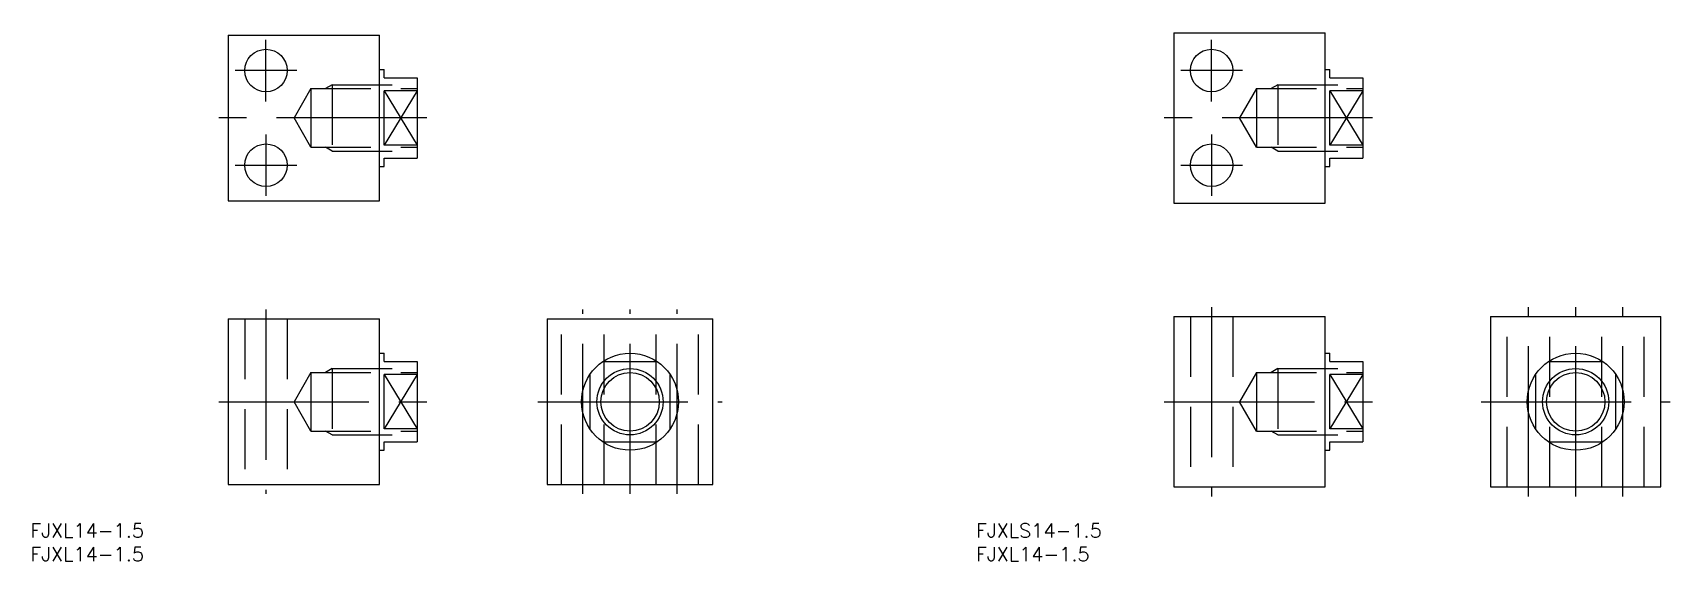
# Model space of a CAD drawing. Extents: x -126 to 220, y -34 to 78.
import ezdxf

# ---------------------------------------------------------------- set-up
doc = ezdxf.new("R2010")
doc.units = 0
doc.linetypes.add('CENTER', pattern=[50.8, 31.75, -6.35, 6.35, -6.35])
doc.linetypes.add('DASHED', pattern=[19.05, 12.7, -6.35])
doc.layers.get('0').update_dxf_attribs({"linetype": 'CONTINUOUS'})
doc.layers.add('CENTER', color=1, linetype='CENTER')
doc.styles.get("Standard").update_dxf_attribs({"font": 'txt.shx', "height": 3, "bigfont": 'bigfont.shx'})

msp = doc.modelspace()

# ---------------------------------------------------------------- linework, layer by layer
at = {"color": 7, "linetype": 'CONTINUOUS'}
for p, q in [((-85, 77.5), (-85, 42.5)), ((-85, 77.5), (-53, 77.5)), ((-53, 42.5), (-53, 77.5)), ((115, 78), (115, 42)), ((115, 78), (147, 78)), ((147, 42), (147, 78)), ((-53, 70.25), (-52, 70.25)), ((-52, 68.5), (-52, 70.25)), ((147, 70.25), (148, 70.25)), ((148, 68.5), (148, 70.25)), ((-52, 68.5), (-45, 68.5)), ((-45, 68.5), (-45, 51.5)), ((148, 68.5), (155, 68.5)), ((155, 68.5), (155, 51.5)), ((-52, 54.27), (-52, 65.73)), ((-45, 65.73), (-52, 65.73)), ((148, 54.27), (148, 65.73)), ((155, 65.73), (148, 65.73)), ((-45, 54.27), (-52, 54.27)), ((155, 54.27), (148, 54.27)), ((-53, 49.75), (-52, 49.75)), ((-52, 51.5), (-45, 51.5)), ((-52, 49.75), (-52, 51.5)), ((147, 49.75), (148, 49.75)), ((148, 49.75), (148, 51.5)), ((148, 51.5), (155, 51.5)), ((-85, 42.5), (-53, 42.5)), ((115, 42), (147, 42)), ((-85, 17.5), (-85, -17.5)), ((-85, 17.5), (-53, 17.5)), ((-53, -17.5), (-53, 17.5)), ((-17.5, 17.5), (-17.5, -17.5)), ((-17.5, 17.5), (17.5, 17.5)), ((17.5, -17.5), (17.5, 17.5)), ((115, 18), (115, -18)), ((115, 18), (147, 18)), ((147, -18), (147, 18)), ((182, 18), (182, -18)), ((182, 18), (218, 18)), ((218, -18), (218, 18)), ((-53, 10.25), (-52, 10.25)), ((-52, 8.5), (-52, 10.25)), ((-52, 8.5), (-45, 8.5)), ((-45, 8.5), (-45, -8.5)), ((-5.73, 8.5), (5.73, 8.5)), ((147, 10.25), (148, 10.25)), ((148, 8.5), (148, 10.25)), ((148, 8.5), (155, 8.5)), ((155, 8.5), (155, -8.5)), ((194.27, 8.5), (205.73, 8.5)), ((-52, -5.73), (-52, 5.73)), ((-45, 5.73), (-52, 5.73)), ((-8.5, 5.73), (-8.5, -5.73)), ((8.5, -5.73), (8.5, 5.73)), ((148, -5.73), (148, 5.73)), ((155, 5.73), (148, 5.73)), ((191.5, 5.73), (191.5, -5.73)), ((208.5, -5.73), (208.5, 5.73)), ((-45, -5.73), (-52, -5.73)), ((155, -5.73), (148, -5.73)), ((-53, -10.25), (-52, -10.25)), ((-52, -10.25), (-52, -8.5)), ((-52, -8.5), (-45, -8.5)), ((-5.73, -8.5), (5.73, -8.5)), ((147, -10.25), (148, -10.25)), ((148, -8.5), (155, -8.5)), ((148, -10.25), (148, -8.5)), ((194.27, -8.5), (205.73, -8.5)), ((-85, -17.5), (-53, -17.5)), ((-17.5, -17.5), (17.5, -17.5)), ((115, -18), (147, -18)), ((182, -18), (218, -18))]:
    msp.add_line(p, q, dxfattribs=at)
at = {"color": 3, "linetype": 'DASHED'}
for p, q in [((-67.5, 66.19), (-71.07, 60)), ((-67.5, 66.19), (-67.5, 53.81)), ((-67.5, 66.19), (-45, 66.19)), ((-63, 67), (-64.41, 66.19)), ((-63, 67), (-63, 53)), ((-63, 67), (-45, 67)), ((132.5, 66.19), (128.93, 60)), ((132.5, 66.19), (132.5, 53.81)), ((132.5, 66.19), (155, 66.19)), ((137, 67), (135.59, 66.19)), ((137, 67), (137, 53)), ((137, 67), (155, 67)), ((-67.5, 53.81), (-71.07, 60)), ((132.5, 53.81), (128.93, 60)), ((-67.5, 53.81), (-45, 53.81)), ((-63, 53), (-64.41, 53.81)), ((-63, 53), (-45, 53)), ((132.5, 53.81), (155, 53.81)), ((137, 53), (135.59, 53.81)), ((137, 53), (155, 53)), ((-81.5, 17.5), (-81.5, -17.5)), ((-72.5, 17.5), (-72.5, -17.5)), ((-14.5, -17.5), (-14.5, 17.5)), ((-5.5, -17.5), (-5.5, 17.5)), ((5.5, -17.5), (5.5, 17.5)), ((14.5, -17.5), (14.5, 17.5)), ((118.5, 18), (118.5, -18)), ((127.5, 18), (127.5, -18)), ((185.5, -18), (185.5, 18)), ((194.5, -18), (194.5, 18)), ((205.5, -18), (205.5, 18)), ((214.5, -18), (214.5, 18)), ((-63, 7), (-64.41, 6.19)), ((-63, 7), (-63, -7)), ((-63, 7), (-45, 7)), ((137, 7), (135.59, 6.19)), ((137, 7), (137, -7)), ((137, 7), (155, 7)), ((-67.5, 6.19), (-71.07, 0)), ((-67.5, 6.19), (-45, 6.19)), ((-67.5, 6.19), (-67.5, -6.19)), ((132.5, 6.19), (128.93, 0)), ((132.5, 6.19), (132.5, -6.19)), ((132.5, 6.19), (155, 6.19)), ((-67.5, -6.19), (-71.07, 0)), ((132.5, -6.19), (128.93, 0)), ((-67.5, -6.19), (-45, -6.19)), ((-63, -7), (-64.41, -6.19)), ((132.5, -6.19), (155, -6.19)), ((137, -7), (135.59, -6.19)), ((-63, -7), (-45, -7)), ((137, -7), (155, -7))]:
    msp.add_line(p, q, dxfattribs=at)
at = {"color": 3, "linetype": 'CONTINUOUS'}
for p, q in [((-52, 65.73), (-45, 54.27)), ((-45, 65.73), (-52, 54.27)), ((155, 65.73), (148, 54.27)), ((148, 65.73), (155, 54.27)), ((-45, 5.73), (-52, -5.73)), ((-52, 5.73), (-45, -5.73)), ((148, 5.73), (155, -5.73)), ((155, 5.73), (148, -5.73))]:
    msp.add_line(p, q, dxfattribs=at)
at = {"color": 7, "linetype": 'CONTINUOUS'}
for centre, radius in [((-77, 70), 4.5), ((123, 70), 4.5), ((-77, 50), 4.5), ((123, 50), 4.5), ((0, 0), 10.25), ((200, 0), 10.25), ((0, 0), 6.19), ((200, 0), 6.19)]:
    msp.add_circle(centre, radius, dxfattribs=at)
at = {"color": 3, "linetype": 'CONTINUOUS'}
for centre in [(0, 0), (200, 0)]:
    msp.add_circle(centre, 7, dxfattribs=at)
at = {"layer": 'CENTER', "color": 1, "linetype": 'CENTER'}
for p, q in [((-77, 63.5), (-77, 76.5)), ((123, 63.5), (123, 76.5)), ((-70.5, 70), (-83.5, 70)), ((129.5, 70), (116.5, 70)), ((-43, 60), (-87, 60)), ((157, 60), (113, 60)), ((-77, 56.5), (-77, 43.5)), ((123, 56.5), (123, 43.5)), ((-83.5, 50), (-70.5, 50)), ((116.5, 50), (129.5, 50)), ((-77, 19.5), (-77, -19.5)), ((-10, -19.5), (-10, 19.5)), ((0, -19.5), (0, 19.5)), ((10, -19.5), (10, 19.5)), ((123, 20), (123, -20)), ((190, -20), (190, 20)), ((200, -20), (200, 20)), ((210, -20), (210, 20)), ((-87, 0), (-43, 0)), ((-19.5, 0), (19.5, 0)), ((113, 0), (157, 0)), ((180, 0), (220, 0))]:
    msp.add_line(p, q, dxfattribs=at)

# ---------------------------------------------------------------- texts
at = {"color": 7, "linetype": 'CONTINUOUS'}
for s, p in [('FJXL14-1.5', (-126.84, -28.71)), ('FJXLS14-1.5', (73.16, -28.71)), ('FJXL14-1.5', (-126.84, -33.71)), ('FJXL14-1.5', (73.16, -33.71))]:
    msp.add_text(s, height=3, dxfattribs=at).set_placement(p)

doc.saveas('drawing.dxf')
